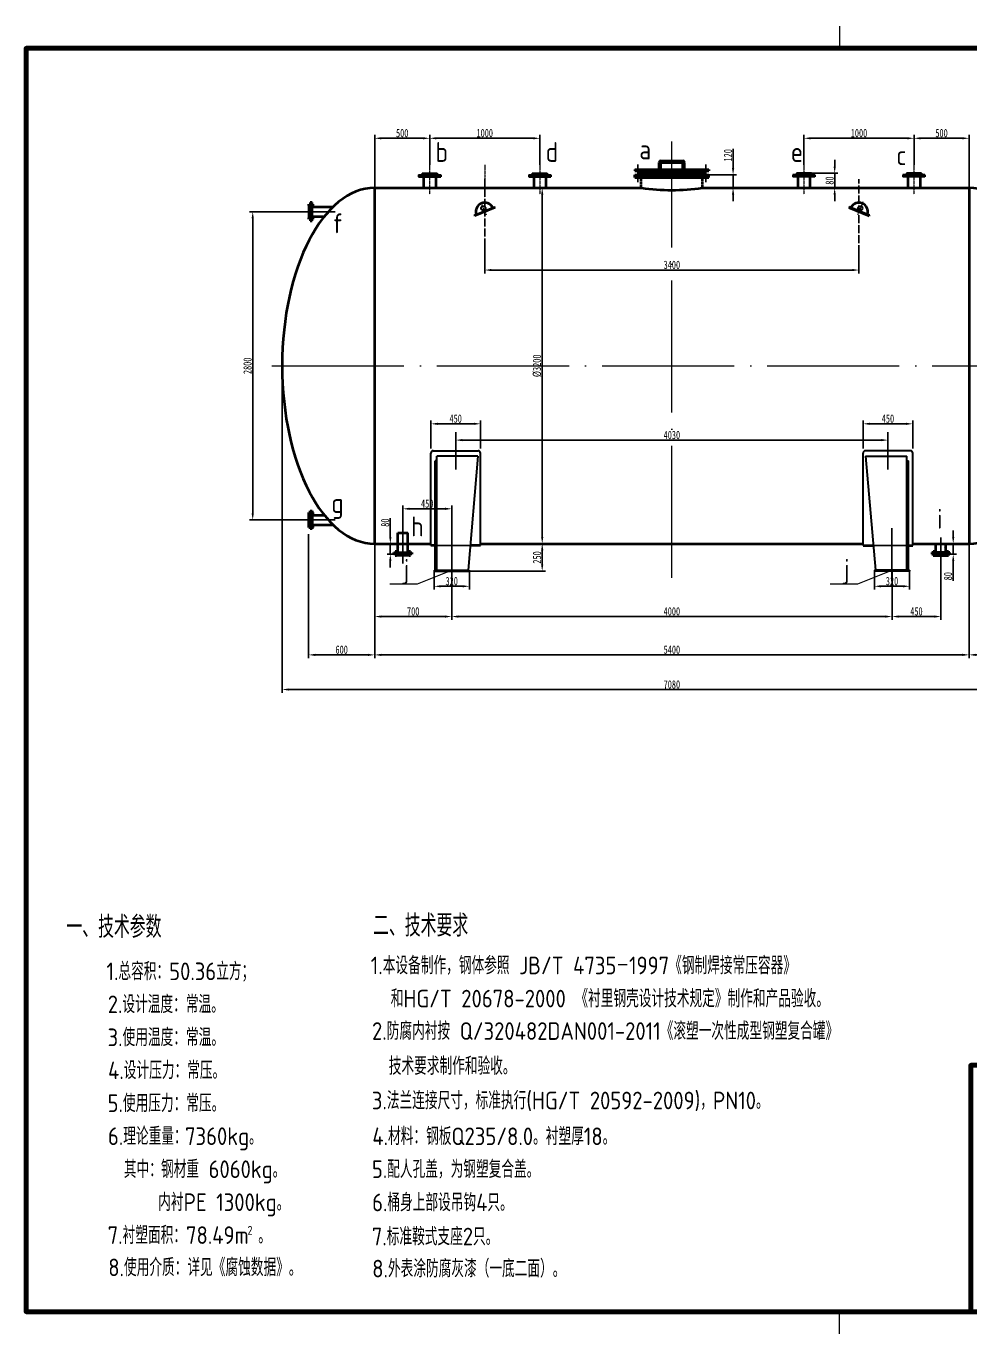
# Model space of a CAD drawing. Header units: millimetres. Extents: x 3 to 15784, y -653 to 11227.
# Drawn here: x 3 to 8576, y -653 to 11227 of the extents above; entities that cross this region are included whole.
import ezdxf

# ---------------------------------------------------------------- set-up
doc = ezdxf.new("R2010")
doc.units = ezdxf.units.MM
doc.linetypes.add('ACAD_ISO02W100', pattern=[15, 12, -3])
doc.linetypes.add('ACAD_ISO04W100', pattern=[30, 24, -3, 0, -3])
for name, color, linetype, lineweight in [('03轮廓线', 7, 'Continuous', 30), ('center', 8, 'ACAD_ISO04W100', 13), ('剖面中心线', 249, 'ACAD_ISO04W100', 25), ('图框_内框线', 7, 'Continuous', 70), ('次中心线', 1, 'ACAD_ISO04W100', 9), ('虚线', 4, 'ACAD_ISO02W100', 13)]:
    doc.layers.add(name, color=color, linetype=linetype, lineweight=lineweight)
doc.layers.add('图框_外框线', color=5, linetype='Continuous')
doc.layers.add('标注', color=4, linetype='Continuous')
doc.styles.add('工程字', font='gbenor.shx', dxfattribs={"height": 4, "bigfont": 'gbcbig.shx'})
doc.styles.add('标准', font='SimSun.ttf', dxfattribs={"width": 0.667})
doc.dimstyles.new('标准', dxfattribs={"dimscale": 15, "dimtxt": 5, "dimasz": 4, "dimexe": 2, "dimexo": 0, "dimtad": 1, "dimdsep": 46, "dimtxsty": '标准', "dimcen": 0, "dimdle": 6, "dimaunit": 1, "dimazin": 2, "dimtfac": 1, "dimtdec": 3, "dimtmove": 0, "dimatfit": 3, "dimfxl": 1, "dimtolj": 1, "dimtzin": 0, "dimarcsym": 0})

# ---------------------------------------------------------------- blocks, each defined once
blk = doc.blocks.new('*D69')
at = {"layer": 'Defpoints', "color": 0}
for p in [(7137, 9891), (7124, 9757), (7348, 9757)]:
    blk.add_point(p, dxfattribs=at)
at = {"layer": '标注', "color": 0, "lineweight": -2}
for p, q in [((7348, 9951), (7348, 10011)), ((7137, 9891), (7378, 9891)), ((7348, 9891), (7348, 9757)), ((7124, 9757), (7378, 9757)), ((7348, 9697), (7348, 9637))]:
    blk.add_line(p, q, dxfattribs=at)
at = {"layer": '标注', "color": 0}
for points in [[(7338, 9951), (7358, 9951), (7348, 9891)], [(7338, 9697), (7358, 9697), (7348, 9757)]]:
    blk.add_solid(points, dxfattribs=at)
at = {"layer": '标注', "color": 0, "lineweight": 13, "insert": (7302, 9824), "char_height": 75, "attachment_point": 5, "rotation": 90, "style": '标准'}
blk.add_mtext('\\A1;80', dxfattribs=at)
blk = doc.blocks.new('*D42')
at = {"layer": 'Defpoints', "color": 0}
for p in [(7069, 10208), (7069, 9968), (8069, 9968)]:
    blk.add_point(p, dxfattribs=at)
at = {"layer": '标注', "color": 0, "lineweight": -2}
for p, q in [((7069, 9968), (7069, 10238)), ((8069, 9968), (8069, 10238)), ((8009, 10208), (7129, 10208))]:
    blk.add_line(p, q, dxfattribs=at)
at = {"layer": '标注', "color": 0}
for points in [[(7129, 10218), (7129, 10198), (7069, 10208)], [(8009, 10218), (8009, 10198), (8069, 10208)]]:
    blk.add_solid(points, dxfattribs=at)
at = {"layer": '标注', "color": 0, "lineweight": 13, "insert": (7569, 10255), "char_height": 75, "attachment_point": 5, "style": '标准'}
blk.add_mtext('\\A1;1000', dxfattribs=at)
blk = doc.blocks.new('*D43')
at = {"layer": 'Defpoints', "color": 0}
for p in [(4669, 10208), (3669, 9968), (4669, 9968)]:
    blk.add_point(p, dxfattribs=at)
at = {"layer": '标注', "color": 0, "lineweight": -2}
for p, q in [((3669, 9968), (3669, 10238)), ((4669, 9968), (4669, 10238)), ((3729, 10208), (4609, 10208))]:
    blk.add_line(p, q, dxfattribs=at)
at = {"layer": '标注', "color": 0}
for points in [[(3729, 10218), (3729, 10198), (3669, 10208)], [(4609, 10218), (4609, 10198), (4669, 10208)]]:
    blk.add_solid(points, dxfattribs=at)
at = {"layer": '标注', "color": 0, "lineweight": 13, "insert": (4169, 10255), "char_height": 75, "attachment_point": 5, "style": '标准'}
blk.add_mtext('\\A1;1000', dxfattribs=at)
blk = doc.blocks.new('*D47')
at = {"layer": 'Defpoints', "color": 0}
for p in [(6204, 9877), (6204, 9757), (6425, 9757)]:
    blk.add_point(p, dxfattribs=at)
at = {"layer": '标注', "color": 0, "lineweight": -2}
for p, q in [((6425, 9937), (6425, 10111)), ((6204, 9877), (6455, 9877)), ((6425, 9757), (6425, 9877)), ((6204, 9757), (6455, 9757)), ((6425, 9697), (6425, 9637))]:
    blk.add_line(p, q, dxfattribs=at)
at = {"layer": '标注', "color": 0}
for points in [[(6415, 9937), (6435, 9937), (6425, 9877)], [(6415, 9697), (6435, 9697), (6425, 9757)]]:
    blk.add_solid(points, dxfattribs=at)
at = {"layer": '标注', "color": 0, "lineweight": 13, "insert": (6379, 10054), "char_height": 75, "attachment_point": 5, "rotation": 90, "style": '标准'}
blk.add_mtext('\\A1;120', dxfattribs=at)
blk = doc.blocks.new('*D48')
at = {"layer": 'Defpoints', "color": 0}
for p in [(3869, 6842), (3424, 6692), (3869, 6665)]:
    blk.add_point(p, dxfattribs=at)
at = {"layer": '标注', "color": 0, "lineweight": -2}
for p, q in [((3424, 6692), (3424, 6872)), ((3484, 6842), (3809, 6842)), ((3869, 6665), (3869, 6872))]:
    blk.add_line(p, q, dxfattribs=at)
at = {"layer": '标注', "color": 0}
for points in [[(3484, 6852), (3484, 6832), (3424, 6842)], [(3809, 6852), (3809, 6832), (3869, 6842)]]:
    blk.add_solid(points, dxfattribs=at)
at = {"layer": '标注', "color": 0, "lineweight": 13, "insert": (3646, 6889), "char_height": 75, "attachment_point": 5, "style": '标准'}
blk.add_mtext('\\A1;450', dxfattribs=at)
blk = doc.blocks.new('*D49')
at = {"layer": 'Defpoints', "color": 0}
for p in [(8313, 6346), (7869, 6275), (8313, 5863)]:
    blk.add_point(p, dxfattribs=at)
at = {"layer": '标注', "color": 0, "lineweight": -2}
for p, q in [((8313, 6346), (8313, 5833)), ((7869, 6275), (7869, 5833)), ((7929, 5863), (8253, 5863))]:
    blk.add_line(p, q, dxfattribs=at)
at = {"layer": '标注', "color": 0}
for points in [[(7929, 5873), (7929, 5853), (7869, 5863)], [(8253, 5873), (8253, 5853), (8313, 5863)]]:
    blk.add_solid(points, dxfattribs=at)
at = {"layer": '标注', "color": 0, "lineweight": 13, "insert": (8091, 5910), "char_height": 75, "attachment_point": 5, "style": '标准'}
blk.add_mtext('\\A1;450', dxfattribs=at)
blk = doc.blocks.new('*D50')
at = {"layer": 'Defpoints', "color": 0}
for p in [(4380, 6525), (4029, 6275), (4691, 6275)]:
    blk.add_point(p, dxfattribs=at)
at = {"layer": '标注', "color": 0, "lineweight": -2}
for p, q in [((4380, 6525), (4721, 6525)), ((4691, 6465), (4691, 6335)), ((4029, 6275), (4721, 6275))]:
    blk.add_line(p, q, dxfattribs=at)
at = {"layer": '标注', "color": 0}
for points in [[(4681, 6465), (4701, 6465), (4691, 6525)], [(4681, 6335), (4701, 6335), (4691, 6275)]]:
    blk.add_solid(points, dxfattribs=at)
at = {"layer": '标注', "color": 0, "lineweight": 13, "insert": (4644, 6400), "char_height": 75, "attachment_point": 5, "rotation": 90, "style": '标准'}
blk.add_mtext('\\A1;250', dxfattribs=at)
blk = doc.blocks.new('*D51')
at = {"layer": 'Defpoints', "color": 0}
for p in [(7709, 6275), (8029, 6275), (8029, 6138)]:
    blk.add_point(p, dxfattribs=at)
at = {"layer": '标注', "color": 0, "lineweight": -2}
for p, q in [((7709, 6275), (7709, 6108)), ((8029, 6275), (8029, 6108)), ((7769, 6138), (7969, 6138))]:
    blk.add_line(p, q, dxfattribs=at)
at = {"layer": '标注', "color": 0}
for points in [[(7769, 6148), (7769, 6128), (7709, 6138)], [(7969, 6148), (7969, 6128), (8029, 6138)]]:
    blk.add_solid(points, dxfattribs=at)
at = {"layer": '标注', "color": 0, "lineweight": 13, "insert": (7869, 6185), "char_height": 75, "attachment_point": 5, "style": '标准'}
blk.add_mtext('\\A1;320', dxfattribs=at)
blk = doc.blocks.new('*D52')
at = {"layer": 'Defpoints', "color": 0}
for p in [(4380, 9757), (4380, 6525), (4691, 6525)]:
    blk.add_point(p, dxfattribs=at)
at = {"layer": '标注', "color": 0, "lineweight": -2}
for p, q in [((4380, 9757), (4721, 9757)), ((4691, 9697), (4691, 6585)), ((4380, 6525), (4721, 6525))]:
    blk.add_line(p, q, dxfattribs=at)
at = {"layer": '标注', "color": 0}
for points in [[(4681, 9697), (4701, 9697), (4691, 9757)], [(4681, 6585), (4701, 6585), (4691, 6525)]]:
    blk.add_solid(points, dxfattribs=at)
at = {"layer": '标注', "color": 0, "lineweight": 13, "insert": (4644, 8141), "char_height": 75, "attachment_point": 5, "rotation": 90, "style": '标准'}
blk.add_mtext('\\A1;%%C3200', dxfattribs=at)
blk = doc.blocks.new('*D53')
at = {"layer": 'Defpoints', "color": 0}
for p in [(2061, 9541), (2369, 9541), (2369, 6741)]:
    blk.add_point(p, dxfattribs=at)
at = {"layer": '标注', "color": 0, "lineweight": -2}
for p, q in [((2369, 9541), (2031, 9541)), ((2061, 6801), (2061, 9481)), ((2369, 6741), (2031, 6741))]:
    blk.add_line(p, q, dxfattribs=at)
at = {"layer": '标注', "color": 0}
for points in [[(2051, 9481), (2071, 9481), (2061, 9541)], [(2051, 6801), (2071, 6801), (2061, 6741)]]:
    blk.add_solid(points, dxfattribs=at)
at = {"layer": '标注', "color": 0, "lineweight": 13, "insert": (2014, 8141), "char_height": 75, "attachment_point": 5, "rotation": 90, "style": '标准'}
blk.add_mtext('\\A1;2800', dxfattribs=at)
blk = doc.blocks.new('*D54')
at = {"layer": 'Defpoints', "color": 0}
for p in [(3669, 10208), (3669, 9968), (3169, 9757)]:
    blk.add_point(p, dxfattribs=at)
at = {"layer": '标注', "color": 0, "lineweight": -2}
for p, q in [((3169, 9757), (3169, 10238)), ((3669, 9968), (3669, 10238)), ((3229, 10208), (3609, 10208))]:
    blk.add_line(p, q, dxfattribs=at)
at = {"layer": '标注', "color": 0}
for points in [[(3229, 10218), (3229, 10198), (3169, 10208)], [(3609, 10218), (3609, 10198), (3669, 10208)]]:
    blk.add_solid(points, dxfattribs=at)
at = {"layer": '标注', "color": 0, "lineweight": 13, "insert": (3419, 10255), "char_height": 75, "attachment_point": 5, "style": '标准'}
blk.add_mtext('\\A1;500', dxfattribs=at)
blk = doc.blocks.new('*D55')
at = {"layer": 'Defpoints', "color": 0}
for p in [(8069, 10208), (8069, 9968), (8569, 9757)]:
    blk.add_point(p, dxfattribs=at)
at = {"layer": '标注', "color": 0, "lineweight": -2}
for p, q in [((8069, 9968), (8069, 10238)), ((8569, 9757), (8569, 10238)), ((8509, 10208), (8129, 10208))]:
    blk.add_line(p, q, dxfattribs=at)
at = {"layer": '标注', "color": 0}
for points in [[(8129, 10218), (8129, 10198), (8069, 10208)], [(8509, 10218), (8509, 10198), (8569, 10208)]]:
    blk.add_solid(points, dxfattribs=at)
at = {"layer": '标注', "color": 0, "lineweight": 13, "insert": (8319, 10255), "char_height": 75, "attachment_point": 5, "style": '标准'}
blk.add_mtext('\\A1;500', dxfattribs=at)
blk = doc.blocks.new('*D56')
at = {"layer": 'Defpoints', "color": 0}
for p in [(3169, 6541), (8569, 6541), (3169, 5515)]:
    blk.add_point(p, dxfattribs=at)
at = {"layer": '标注', "color": 0, "lineweight": -2}
for p, q in [((3169, 6541), (3169, 5485)), ((8569, 6541), (8569, 5485)), ((8509, 5515), (3229, 5515))]:
    blk.add_line(p, q, dxfattribs=at)
at = {"layer": '标注', "color": 0}
for points in [[(3229, 5525), (3229, 5505), (3169, 5515)], [(8509, 5525), (8509, 5505), (8569, 5515)]]:
    blk.add_solid(points, dxfattribs=at)
at = {"layer": '标注', "color": 0, "lineweight": 13, "insert": (5869, 5562), "char_height": 75, "attachment_point": 5, "style": '标准'}
blk.add_mtext('\\A1;5400', dxfattribs=at)
blk = doc.blocks.new('*D57')
at = {"layer": 'Defpoints', "color": 0}
for p in [(9409, 8141), (8569, 6541), (9409, 5515)]:
    blk.add_point(p, dxfattribs=at)
at = {"layer": '标注', "color": 0, "lineweight": -2}
for p, q in [((9409, 8141), (9409, 5485)), ((8569, 6541), (8569, 5485)), ((8629, 5515), (9349, 5515))]:
    blk.add_line(p, q, dxfattribs=at)
at = {"layer": '标注', "color": 0}
for points in [[(8629, 5525), (8629, 5505), (8569, 5515)], [(9349, 5525), (9349, 5505), (9409, 5515)]]:
    blk.add_solid(points, dxfattribs=at)
at = {"layer": '标注', "color": 0, "lineweight": 13, "insert": (8989, 5562), "char_height": 75, "attachment_point": 5, "style": '标准'}
blk.add_mtext('\\A1;840', dxfattribs=at)
blk = doc.blocks.new('*D59')
at = {"layer": 'Defpoints', "color": 0}
for p in [(2569, 6611), (3169, 6541), (2569, 5515)]:
    blk.add_point(p, dxfattribs=at)
at = {"layer": '标注', "color": 0, "lineweight": -2}
for p, q in [((2569, 6611), (2569, 5485)), ((3169, 6541), (3169, 5485)), ((3109, 5515), (2629, 5515))]:
    blk.add_line(p, q, dxfattribs=at)
at = {"layer": '标注', "color": 0}
for points in [[(2629, 5525), (2629, 5505), (2569, 5515)], [(3109, 5525), (3109, 5505), (3169, 5515)]]:
    blk.add_solid(points, dxfattribs=at)
at = {"layer": '标注', "color": 0, "lineweight": 13, "insert": (2869, 5562), "char_height": 75, "attachment_point": 5, "style": '标准'}
blk.add_mtext('\\A1;600', dxfattribs=at)
blk = doc.blocks.new('*D60')
at = {"layer": 'Defpoints', "color": 0}
for p in [(3169, 6525), (3869, 6186), (3869, 5863)]:
    blk.add_point(p, dxfattribs=at)
at = {"layer": '标注', "color": 0, "lineweight": -2}
for p, q in [((3169, 6525), (3169, 5833)), ((3869, 6186), (3869, 5833)), ((3229, 5863), (3809, 5863))]:
    blk.add_line(p, q, dxfattribs=at)
at = {"layer": '标注', "color": 0}
for points in [[(3229, 5873), (3229, 5853), (3169, 5863)], [(3809, 5873), (3809, 5853), (3869, 5863)]]:
    blk.add_solid(points, dxfattribs=at)
at = {"layer": '标注', "color": 0, "lineweight": 13, "insert": (3519, 5910), "char_height": 75, "attachment_point": 5, "style": '标准'}
blk.add_mtext('\\A1;700', dxfattribs=at)
blk = doc.blocks.new('*D61')
at = {"layer": 'Defpoints', "color": 0}
for p in [(4130, 7614), (3680, 7389), (4130, 7389)]:
    blk.add_point(p, dxfattribs=at)
at = {"layer": '标注', "color": 0, "lineweight": -2}
for p, q in [((3680, 7389), (3680, 7644)), ((3740, 7614), (4070, 7614)), ((4130, 7389), (4130, 7644))]:
    blk.add_line(p, q, dxfattribs=at)
at = {"layer": '标注', "color": 0}
for points in [[(3740, 7624), (3740, 7604), (3680, 7614)], [(4070, 7624), (4070, 7604), (4130, 7614)]]:
    blk.add_solid(points, dxfattribs=at)
at = {"layer": '标注', "color": 0, "lineweight": 13, "insert": (3905, 7661), "char_height": 75, "attachment_point": 5, "style": '标准'}
blk.add_mtext('\\A1;450', dxfattribs=at)
blk = doc.blocks.new('*D62')
at = {"layer": 'Defpoints', "color": 0}
for p in [(3869, 6186), (7869, 6186), (3869, 5863)]:
    blk.add_point(p, dxfattribs=at)
at = {"layer": '标注', "color": 0, "lineweight": -2}
for p, q in [((3869, 6186), (3869, 5833)), ((7869, 6186), (7869, 5833)), ((7809, 5863), (3929, 5863))]:
    blk.add_line(p, q, dxfattribs=at)
at = {"layer": '标注', "color": 0}
for points in [[(3929, 5873), (3929, 5853), (3869, 5863)], [(7809, 5873), (7809, 5853), (7869, 5863)]]:
    blk.add_solid(points, dxfattribs=at)
at = {"layer": '标注', "color": 0, "lineweight": 13, "insert": (5869, 5910), "char_height": 75, "attachment_point": 5, "style": '标准'}
blk.add_mtext('\\A1;4000', dxfattribs=at)
blk = doc.blocks.new('*D63')
at = {"layer": 'Defpoints', "color": 0}
for p in [(7607, 7614), (7607, 7389), (8057, 7389)]:
    blk.add_point(p, dxfattribs=at)
at = {"layer": '标注', "color": 0, "lineweight": -2}
for p, q in [((7607, 7389), (7607, 7644)), ((7997, 7614), (7667, 7614)), ((8057, 7389), (8057, 7644))]:
    blk.add_line(p, q, dxfattribs=at)
at = {"layer": '标注', "color": 0}
for points in [[(7667, 7624), (7667, 7604), (7607, 7614)], [(7997, 7624), (7997, 7604), (8057, 7614)]]:
    blk.add_solid(points, dxfattribs=at)
at = {"layer": '标注', "color": 0, "lineweight": 13, "insert": (7832, 7661), "char_height": 75, "attachment_point": 5, "style": '标准'}
blk.add_mtext('\\A1;450', dxfattribs=at)
blk = doc.blocks.new('*D64')
at = {"layer": 'Defpoints', "color": 0}
for p in [(3709, 6275), (4029, 6275), (4029, 6138)]:
    blk.add_point(p, dxfattribs=at)
at = {"layer": '标注', "color": 0, "lineweight": -2}
for p, q in [((3709, 6275), (3709, 6108)), ((4029, 6275), (4029, 6108)), ((3769, 6138), (3969, 6138))]:
    blk.add_line(p, q, dxfattribs=at)
at = {"layer": '标注', "color": 0}
for points in [[(3769, 6148), (3769, 6128), (3709, 6138)], [(3969, 6148), (3969, 6128), (4029, 6138)]]:
    blk.add_solid(points, dxfattribs=at)
at = {"layer": '标注', "color": 0, "lineweight": 13, "insert": (3869, 6185), "char_height": 75, "attachment_point": 5, "style": '标准'}
blk.add_mtext('\\A1;320', dxfattribs=at)
blk = doc.blocks.new('*D65')
at = {"layer": 'Defpoints', "color": 0}
for p in [(3905, 7466), (3905, 7414), (7832, 7414)]:
    blk.add_point(p, dxfattribs=at)
at = {"layer": '标注', "color": 0, "lineweight": -2}
for p, q in [((3905, 7414), (3905, 7496)), ((7832, 7414), (7832, 7496)), ((7772, 7466), (3965, 7466))]:
    blk.add_line(p, q, dxfattribs=at)
at = {"layer": '标注', "color": 0}
for points in [[(3965, 7476), (3965, 7456), (3905, 7466)], [(7772, 7476), (7772, 7456), (7832, 7466)]]:
    blk.add_solid(points, dxfattribs=at)
at = {"layer": '标注', "color": 0, "lineweight": 13, "insert": (5869, 7512), "char_height": 75, "attachment_point": 5, "style": '标准'}
blk.add_mtext('\\A1;4030', dxfattribs=at)
blk = doc.blocks.new('*D66')
at = {"layer": 'Defpoints', "color": 0}
for p in [(4169, 9236), (7569, 9236), (4169, 9011)]:
    blk.add_point(p, dxfattribs=at)
at = {"layer": '标注', "color": 0, "lineweight": -2}
for p, q in [((4169, 9236), (4169, 8981)), ((7569, 9236), (7569, 8981)), ((7509, 9011), (4229, 9011))]:
    blk.add_line(p, q, dxfattribs=at)
at = {"layer": '标注', "color": 0}
for points in [[(4229, 9021), (4229, 9001), (4169, 9011)], [(7509, 9021), (7509, 9001), (7569, 9011)]]:
    blk.add_solid(points, dxfattribs=at)
at = {"layer": '标注', "color": 0, "lineweight": 13, "insert": (5869, 9058), "char_height": 75, "attachment_point": 5, "style": '标准'}
blk.add_mtext('\\A1;3400', dxfattribs=at)
blk = doc.blocks.new('*D67')
at = {"layer": 'Defpoints', "color": 0}
for p in [(2329, 8141), (9409, 8141), (9409, 5200)]:
    blk.add_point(p, dxfattribs=at)
at = {"layer": '标注', "color": 0, "lineweight": -2}
for p, q in [((2329, 8141), (2329, 5170)), ((9409, 8141), (9409, 5170)), ((2389, 5200), (9349, 5200))]:
    blk.add_line(p, q, dxfattribs=at)
at = {"layer": '标注', "color": 0}
for points in [[(2389, 5210), (2389, 5190), (2329, 5200)], [(9349, 5210), (9349, 5190), (9409, 5200)]]:
    blk.add_solid(points, dxfattribs=at)
at = {"layer": '标注', "color": 0, "lineweight": 13, "insert": (5869, 5246), "char_height": 75, "attachment_point": 5, "style": '标准'}
blk.add_mtext('\\A1;7080', dxfattribs=at)
blk = doc.blocks.new('*D40')
at = {"layer": 'Defpoints', "color": 0}
for p in [(8357, 6525), (8395, 6429), (8425, 6429)]:
    blk.add_point(p, dxfattribs=at)
at = {"layer": '标注', "color": 0, "lineweight": -2}
for p, q in [((8425, 6585), (8425, 6645)), ((8357, 6525), (8455, 6525)), ((8395, 6429), (8455, 6429)), ((8425, 6525), (8425, 6429)), ((8425, 6369), (8425, 6189))]:
    blk.add_line(p, q, dxfattribs=at)
at = {"layer": '标注', "color": 0}
for points in [[(8415, 6585), (8435, 6585), (8425, 6525)], [(8415, 6369), (8435, 6369), (8425, 6429)]]:
    blk.add_solid(points, dxfattribs=at)
at = {"layer": '标注', "color": 0, "lineweight": 13, "insert": (8378, 6230), "char_height": 75, "attachment_point": 5, "rotation": 90, "style": '标准'}
blk.add_mtext('\\A1;80', dxfattribs=at)
blk = doc.blocks.new('*D41')
at = {"layer": 'Defpoints', "color": 0}
for p in [(3311, 6429), (3342, 6429), (3380, 6525)]:
    blk.add_point(p, dxfattribs=at)
at = {"layer": '标注', "color": 0, "lineweight": -2}
for p, q in [((3311, 6585), (3311, 6758)), ((3380, 6525), (3281, 6525)), ((3342, 6429), (3281, 6429)), ((3311, 6429), (3311, 6525)), ((3311, 6369), (3311, 6309))]:
    blk.add_line(p, q, dxfattribs=at)
at = {"layer": '标注', "color": 0}
for points in [[(3301, 6585), (3321, 6585), (3311, 6525)], [(3301, 6369), (3321, 6369), (3311, 6429)]]:
    blk.add_solid(points, dxfattribs=at)
at = {"layer": '标注', "color": 0, "lineweight": 13, "insert": (3264, 6716), "char_height": 75, "attachment_point": 5, "rotation": 90, "style": '标准'}
blk.add_mtext('\\A1;80', dxfattribs=at)

msp = doc.modelspace()

# ---------------------------------------------------------------- linework, layer by layer
at = {"lineweight": 25}
for points in [[(3856.202, 6283.073), (3880.86, 6283.073), (3880.86, 6275.073), (3856.202, 6275.073)], [(7856.197, 6283.073), (7880.855, 6283.073), (7880.855, 6275.073), (7856.197, 6275.073)]]:
    msp.add_lwpolyline(points, close=True, dxfattribs=at)
at = {"layer": '03轮廓线', "lineweight": 40}
for p, q in [((5754.529, 9923.073), (5754.529, 9989.073)), ((5768.529, 10003.073), (5968.529, 10003.073)), ((5768.529, 9923.073), (5768.529, 9989.073)), ((5768.529, 9989.073), (5968.529, 9989.073)), ((5968.529, 9923.073), (5968.529, 9989.073)), ((5982.529, 9923.073), (5982.529, 9989.073)), ((5533.529, 9923.073), (6203.529, 9923.073)), ((5533.529, 9911.073), (6203.529, 9911.073)), ((5533.529, 9877.073), (6203.529, 9877.073)), ((5549.529, 9911.073), (5549.529, 9923.073)), ((5549.529, 9853.073), (5549.529, 9877.073)), ((5567.529, 9911.073), (5567.529, 9923.073)), ((5567.529, 9853.073), (5567.529, 9877.073)), ((6169.529, 9911.073), (6169.529, 9923.073)), ((6169.529, 9853.073), (6169.529, 9877.073)), ((6187.529, 9911.073), (6187.529, 9923.073)), ((6187.529, 9853.073), (6187.529, 9877.073)), ((3168.529, 9757.073), (5590.529, 9757.073)), ((3168.529, 9757.073), (3168.529, 6525.073)), ((3613.529, 9857.073), (3613.529, 9757.073)), ((3723.529, 9857.073), (3723.529, 9757.073)), ((4613.529, 9857.073), (4613.529, 9757.073)), ((4723.529, 9857.073), (4723.529, 9757.073)), ((5533.529, 9853.073), (6203.529, 9853.073)), ((6146.529, 9757.073), (8568.529, 9757.073)), ((7013.529, 9857.073), (7013.529, 9757.073)), ((7123.529, 9857.073), (7123.529, 9757.073)), ((8013.529, 9857.073), (8013.529, 9757.073)), ((8123.529, 9857.073), (8123.529, 9757.073)), ((8568.529, 9757.073), (8568.529, 6525.073)), ((2583.746, 9623.573), (2583.746, 9458.573)), ((2599.746, 9623.573), (2583.746, 9623.573)), ((2599.746, 9458.573), (2599.746, 9623.573)), ((2583.746, 9611.573), (2599.746, 9611.573)), ((2583.746, 9595.573), (2599.746, 9595.573)), ((2583.746, 9585.573), (2788.267, 9585.573)), ((4261.111, 9580.51), (4075.947, 9504.918)), ((7475.947, 9580.51), (7661.111, 9504.918)), ((2583.746, 9496.573), (2708.529, 9496.573)), ((2583.746, 9486.573), (2599.746, 9486.573)), ((2583.746, 9470.573), (2599.746, 9470.573)), ((2583.746, 9458.573), (2599.746, 9458.573)), ((2583.746, 6658.573), (2583.746, 6823.573)), ((2583.746, 6823.573), (2599.746, 6823.573)), ((2583.746, 6811.573), (2599.746, 6811.573)), ((2583.746, 6795.573), (2599.746, 6795.573)), ((2583.746, 6785.573), (2708.529, 6785.573)), ((2599.746, 6823.573), (2599.746, 6658.573)), ((2583.746, 6696.573), (2788.267, 6696.573)), ((2583.746, 6686.573), (2599.746, 6686.573)), ((2583.746, 6670.573), (2599.746, 6670.573)), ((2599.746, 6658.573), (2583.746, 6658.573)), ((3379.934, 6429.073), (3379.934, 6625.073)), ((3379.934, 6625.073), (3468.934, 6625.073)), ((3468.934, 6429.073), (3468.934, 6625.073)), ((3168.529, 6525.073), (3680.34, 6525.073)), ((3341.934, 6429.073), (3341.934, 6445.073)), ((3341.934, 6445.073), (3506.934, 6445.073)), ((3506.934, 6429.073), (3341.934, 6429.073)), ((3353.934, 6429.073), (3353.934, 6445.073)), ((3369.934, 6429.073), (3369.934, 6445.073)), ((3478.934, 6429.073), (3478.934, 6445.073)), ((3494.934, 6429.073), (3494.934, 6445.073)), ((3506.934, 6445.073), (3506.934, 6429.073)), ((3718.531, 6508.06), (3680.34, 6508.06)), ((4130.338, 6508.06), (4037.829, 6508.06)), ((4130.338, 6525.073), (7606.72, 6525.073)), ((7606.72, 6508.06), (7699.229, 6508.06)), ((8018.526, 6508.06), (8056.718, 6508.06)), ((8056.718, 6525.073), (8568.529, 6525.073)), ((8230.123, 6445.073), (8230.123, 6429.073)), ((8395.123, 6445.073), (8230.123, 6445.073)), ((8230.123, 6429.073), (8395.123, 6429.073)), ((8242.123, 6429.073), (8242.123, 6445.073)), ((8258.123, 6429.073), (8258.123, 6445.073)), ((8268.123, 6429.073), (8268.123, 6525.073)), ((8357.123, 6429.073), (8357.123, 6525.073)), ((8367.123, 6429.073), (8367.123, 6445.073)), ((8383.123, 6429.073), (8383.123, 6445.073)), ((8395.123, 6429.073), (8395.123, 6445.073))]:
    msp.add_line(p, q, dxfattribs=at)
at = {"layer": '03轮廓线'}
for p, q in [((3568.529, 9877.073), (3768.529, 9877.073)), ((3568.529, 9877.073), (3568.529, 9857.073)), ((3768.529, 9877.073), (3768.529, 9857.073)), ((4568.529, 9877.073), (4568.529, 9857.073)), ((4568.529, 9877.073), (4768.529, 9877.073)), ((4768.529, 9877.073), (4768.529, 9857.073)), ((7168.529, 9877.073), (6968.529, 9877.073)), ((6968.529, 9877.073), (6968.529, 9857.073)), ((7168.529, 9877.073), (7168.529, 9857.073)), ((8168.529, 9877.073), (7968.529, 9877.073)), ((7968.529, 9877.073), (7968.529, 9857.073)), ((8168.529, 9877.073), (8168.529, 9857.073)), ((3568.529, 9857.073), (3768.529, 9857.073)), ((4568.529, 9857.073), (4768.529, 9857.073)), ((7168.529, 9857.073), (6968.529, 9857.073)), ((8168.529, 9857.073), (7968.529, 9857.073)), ((4073.679, 9510.473), (4258.843, 9586.065)), ((4073.679, 9510.473), (4075.947, 9504.918)), ((4258.843, 9586.065), (4261.111, 9580.51)), ((7478.214, 9586.065), (7475.947, 9580.51)), ((7663.379, 9510.473), (7478.214, 9586.065)), ((7663.379, 9510.473), (7661.111, 9504.918)), ((3700.34, 7368.765), (4110.338, 7368.765)), ((8036.718, 7368.765), (7626.72, 7368.765)), ((3680.34, 6508.06), (3680.34, 7348.765)), ((3718.531, 6283.073), (3718.531, 7277.27)), ((3734.531, 7277.27), (3718.531, 7277.27)), ((3734.531, 6283.073), (3734.531, 7321.073)), ((4107.594, 7321.073), (3734.531, 7321.073)), ((4107.594, 7321.073), (4018.523, 6283.073)), ((4130.338, 6508.06), (4130.338, 7348.765)), ((7606.72, 6508.06), (7606.72, 7348.765)), ((7629.464, 7321.073), (7718.535, 6283.073)), ((7629.464, 7321.073), (8002.526, 7321.073)), ((8002.526, 6283.073), (8002.526, 7321.073)), ((8002.526, 7277.27), (8018.526, 7277.27)), ((8018.526, 6283.073), (8018.526, 7277.27)), ((8056.718, 6508.06), (8056.718, 7348.765)), ((3708.531, 6283.073), (4028.531, 6283.073)), ((3708.531, 6283.073), (3708.531, 6275.073)), ((3708.531, 6275.073), (4028.531, 6275.073)), ((4028.531, 6283.073), (4028.531, 6275.073)), ((8028.526, 6283.073), (7708.526, 6283.073)), ((7708.526, 6283.073), (7708.526, 6275.073)), ((8028.526, 6275.073), (7708.526, 6275.073)), ((8028.526, 6283.073), (8028.526, 6275.073))]:
    msp.add_line(p, q, dxfattribs=at)
at = {"layer": '03轮廓线', "color": 6}
for p, q in [((3600.127, 9891.073), (3736.931, 9891.073)), ((3600.127, 9891.073), (3600.127, 9877.073)), ((3736.931, 9891.073), (3736.931, 9877.073)), ((4600.127, 9891.073), (4600.127, 9877.073)), ((4600.127, 9891.073), (4736.931, 9891.073)), ((4736.931, 9891.073), (4736.931, 9877.073)), ((7136.931, 9891.073), (7000.127, 9891.073)), ((7000.127, 9891.073), (7000.127, 9877.073)), ((7136.931, 9891.073), (7136.931, 9877.073)), ((8136.931, 9891.073), (8000.127, 9891.073)), ((8000.127, 9891.073), (8000.127, 9877.073)), ((8136.931, 9891.073), (8136.931, 9877.073))]:
    msp.add_line(p, q, dxfattribs=at)
at = {"layer": '03轮廓线', "color": 6, "lineweight": 40}
for p, q in [((5567.529, 9901.073), (5567.529, 9911.073)), ((5567.529, 9901.073), (6169.529, 9901.073)), ((5567.529, 9893.073), (6169.529, 9893.073)), ((5567.529, 9877.073), (5567.529, 9893.073)), ((6169.529, 9901.073), (6169.529, 9911.073)), ((6169.529, 9877.073), (6169.529, 9893.073))]:
    msp.add_line(p, q, dxfattribs=at)
at = {"layer": '03轮廓线', "color": 1, "lineweight": 40}
for points in [[(5567.565, 9901.073), (5609.363, 9901.073), (5609.363, 9893.073), (5567.565, 9893.073)], [(6169.492, 9901.073), (6127.695, 9901.073), (6127.695, 9893.073), (6169.492, 9893.073)]]:
    msp.add_lwpolyline(points, close=True, dxfattribs=at)
at = {"layer": '03轮廓线'}
for centre in [(4156.293, 9572.686), (7580.764, 9572.686)]:
    msp.add_circle(centre, 20, dxfattribs=at)
at = {"layer": '03轮廓线', "lineweight": 40}
for centre, radius, start, end in [((5768.529, 9989.073), 14, 90, 180), ((5968.529, 9989.073), 14, 0, 90), ((5868.529, 11713.567), 1976.146, 261.9129273, 278.0870727), ((4168.529, 9542.714), 80, 26.5087082, 197.9062636), ((7568.529, 9542.714), 80, 342.0937364, 153.4912918)]:
    msp.add_arc(centre, radius, start, end, dxfattribs=at)
at = {"layer": '03轮廓线'}
for centre, start, end in [((3700.34, 7348.765), 90, 180), ((4110.338, 7348.765), 0, 90), ((7626.72, 7348.765), 90, 180), ((8036.718, 7348.765), 0, 90)]:
    msp.add_arc(centre, 20, start, end, dxfattribs=at)
at = {"layer": '03轮廓线', "lineweight": 40}
for centre, major_axis in [((3168.529, 8141.073), (0, -1616)), ((8568.529, 8141.073), (0, 1616))]:
    msp.add_ellipse(centre, major_axis=major_axis, ratio=0.51980198, start_param=3.141592654, end_param=6.283185307, dxfattribs=at)
at = {"layer": 'center', "color": 1, "ltscale": 50}
for p, q in [((5868.529, 6215.296), (5868.529, 10177.967)), ((2234.845, 8141.073), (9687.308, 8141.073))]:
    msp.add_line(p, q, dxfattribs=at)
at = {"layer": '剖面中心线', "lineweight": 40}
for p, q in [((5533.529, 9923.073), (5533.529, 9911.073)), ((5533.529, 9853.073), (5533.529, 9877.073)), ((6203.529, 9923.073), (6203.529, 9911.073)), ((6203.529, 9853.073), (6203.529, 9877.073)), ((6203.529, 9853.073), (6203.529, 9869.073)), ((5590.529, 9757.073), (5590.529, 9853.073)), ((6146.529, 9757.073), (6146.529, 9853.073))]:
    msp.add_line(p, q, dxfattribs=at)
at = {"layer": '剖面中心线', "color": 1, "lineweight": 25, "ltscale": 3}
for p, q in [((4168.529, 9227.019), (4168.529, 9855.257)), ((7568.529, 9256.467), (7568.529, 9835.625))]:
    msp.add_line(p, q, dxfattribs=at)
at = {"layer": '图框_内框线', "color": 0}
for points in [[(2.637, -453.302), (15783.585, -453.302), (15783.585, 11026.698), (2.637, 11026.698)], [(2.637, 11026.698), (15783.585, 11026.698), (15783.585, 1786.698), (8583.585, 1786.698), (8583.585, -453.302), (2.637, -453.302), (2.637, 11026.698)]]:
    msp.add_lwpolyline(points, close=True, dxfattribs=at)
at = {"layer": '图框_外框线', "lineweight": 15}
for points in [[(7393.111, 11226.698), (7393.111, 11026.698)], [(7393.111, -653.302), (7393.111, -453.302)]]:
    msp.add_lwpolyline(points, dxfattribs=at)
at = {"layer": '标注', "lineweight": 25}
for p, q in [((5558.529, 9808.829), (5558.529, 9969.167)), ((5567.529, 9893.073), (5567.529, 9901.073)), ((6169.529, 9893.073), (6169.529, 9901.073)), ((6178.529, 9808.829), (6178.529, 9969.167)), ((2809.168, 9541.073), (2368.83, 9541.073)), ((2559.346, 9603.573), (2619.535, 9603.573)), ((2559.346, 9478.573), (2619.535, 9478.573)), ((3905.339, 7538.694), (3905.339, 7198.837)), ((7831.719, 7538.694), (7831.719, 7198.837)), ((2559.346, 6803.573), (2619.535, 6803.573)), ((2809.168, 6741.073), (2368.83, 6741.073)), ((2559.346, 6678.573), (2619.535, 6678.573)), ((3424.434, 6345.557), (3424.434, 6692.478)), ((3868.531, 6185.949), (3868.531, 6665.456)), ((7868.529, 6185.949), (7868.529, 6665.456)), ((8312.623, 6345.557), (8312.623, 6580.709)), ((3361.934, 6404.673), (3361.934, 6464.862)), ((3393.373, 6494.309), (3393.373, 6494.309)), ((3393.373, 6494.309), (3393.373, 6494.309)), ((3486.934, 6404.673), (3486.934, 6464.862)), ((8250.123, 6404.673), (8250.123, 6464.862)), ((8343.684, 6494.309), (8343.684, 6494.309)), ((8343.684, 6494.309), (8343.684, 6494.309)), ((8375.123, 6404.673), (8375.123, 6464.862))]:
    msp.add_line(p, q, dxfattribs=at)
at = {"layer": '标注', "color": 6, "lineweight": 30}
for p, q in [((2568.746, 9594.462), (2568.746, 9487.685)), ((2583.746, 9594.462), (2568.746, 9594.462)), ((2577.704, 9510.013), (2577.704, 9510.013)), ((2577.704, 9510.013), (2577.704, 9510.013)), ((2583.746, 9487.685), (2568.746, 9487.685)), ((2568.746, 6687.685), (2568.746, 6794.462)), ((2583.746, 6794.462), (2568.746, 6794.462)), ((2577.704, 6772.134), (2577.704, 6772.134)), ((2577.704, 6772.134), (2577.704, 6772.134)), ((2583.746, 6687.685), (2568.746, 6687.685)), ((3371.046, 6429.073), (3371.046, 6414.073)), ((3477.823, 6429.073), (3477.823, 6414.073)), ((8259.235, 6429.073), (8259.235, 6414.073)), ((8366.012, 6429.073), (8366.012, 6414.073)), ((3477.823, 6414.073), (3371.046, 6414.073)), ((8259.235, 6414.073), (8366.012, 6414.073))]:
    msp.add_line(p, q, dxfattribs=at)
at = {"layer": '标注', "lineweight": 13}
for p, q in [((3558.743, 6159.124), (3861.994, 6280.458)), ((7558.741, 6159.124), (7861.992, 6280.458)), ((3306.579, 6159.124), (3558.743, 6159.124)), ((7306.576, 6159.124), (7558.741, 6159.124))]:
    msp.add_line(p, q, dxfattribs=at)
at = {"layer": '次中心线'}
for p, q in [((3668.529, 9968.096), (3668.529, 9697.432)), ((4168.529, 9968.096), (4168.529, 9697.432)), ((4668.529, 9968.096), (4668.529, 9697.432)), ((7068.529, 9968.096), (7068.529, 9697.432)), ((8068.529, 9968.096), (8068.529, 9697.432)), ((4132.04, 9632.094), (4180.546, 9513.277)), ((7605.018, 9632.094), (7556.511, 9513.277))]:
    msp.add_line(p, q, dxfattribs=at)
at = {"layer": '虚线', "color": 1, "lineweight": 25}
for p, q in [((4037.829, 6508.06), (3724.531, 6508.06)), ((7699.229, 6508.06), (8012.526, 6508.06))]:
    msp.add_line(p, q, dxfattribs=at)

# ---------------------------------------------------------------- texts
at = {"color": 0, "lineweight": 25, "style": '工程字'}
for s, p in [('一、技术参数', (368.035, 2944.333)), ('二、技术要求', (3154.239, 2956.026))]:
    msp.add_text(s, height=200, dxfattribs=at).set_placement(p)
at = {"layer": '剖面中心线', "color": 0, "linetype": 'ByBlock', "lineweight": 25, "style": '工程字'}
for s, p in [('b', (3722.284, 9993.416)), ('d', (4722.284, 9993.416)), ('a', (5572.991, 10016.303)), ('e', (6949.337, 9993.416)), ('c', (7908.221, 9963.96)), ('f', (2785.564, 9345.213)), ('g', (2774.565, 6803.924)), ('h', (3500.189, 6591.417)), ('i', (8278.269, 6661.185)), ('j', (3434.49, 6206.916)), ('j', (7434.487, 6206.916))]:
    msp.add_text(s, height=180, dxfattribs=at).set_placement(p)
at = {"layer": '标注', "lineweight": 25, "style": '工程字'}
for s, height, p in [('1.总容积：50.36立方；', 160, (732.616, 2559.903)), ('1.本设备制作，钢体参照 JB/T 4735－1997《钢制焊接常压容器》', 160, (3133.617, 2613.334)), ('2.设计温度：常温。', 160, (743.993, 2260.353)), ('和HG/T 20678-2000 《衬里钢壳设计技术规定》制作和产品验收。', 160, (3314.838, 2312.45)), ('2.防腐内衬按 Q/320482DAN001-2011《滚塑一次性成型钢塑复合罐》', 160, (3144.995, 2017.666)), ('3.使用温度：常温。', 160, (742.571, 1960.358)), ('4.设计压力：常压。', 160, (746.837, 1660.808)), ('技术要求制作和验收。', 160, (3296.993, 1699.601)), ('3.法兰连接尺寸，标准执行(HG/T 20592-2009)，PN10。', 160, (3143.573, 1386.643)), ('5.使用压力：常压。', 160, (742.571, 1361.702)), ('6.理论重量：', 160, (745.771, 1062.152)), ('7360kg。', 160, (1446.22, 1062.152)), ('4.材料：钢板Q235/8.0。衬塑厚18。', 160, (3147.839, 1061.273)), ('其中：', 160, (890.006, 762.157)), ('钢材重 6060kg。', 160, (1227.685, 762.157)), ('5.配人孔盖，为钢塑复合盖。', 160, (3143.573, 762.168)), ('内衬PE 1300kg。', 160, (1202.263, 462.607)), ('6.桶身上部设吊钩4只。 ', 160, (3145.706, 460.395)), ('7.衬塑面积：78.49m 。', 160, (743.282, 163.501)), ('2', 80, (2013.227, 246.483)), ('7.标准鞍式支座2只。', 160, (3142.861, 150.66)), ('8.使用介质：详见《腐蚀数据》。', 160, (748.446, -129.683)), ('8.外表涂防腐灰漆（一底二面）。', 160, (3146.417, -140.483))]:
    msp.add_text(s, height=height, dxfattribs=at).set_placement(p)

# ---------------------------------------------------------------- dimensions: what is measured, and where the dimension line sits
at = {"layer": '标注', "lineweight": 13}
for base, p1, p2, picture, middle in [((3668.529, 10207.874), (3168.529, 9757.073), (3668.529, 9968.096), '*D54', (3418.529, 10254.749)), ((4668.529, 10207.874), (3668.529, 9968.096), (4668.529, 9968.096), '*D43', (4168.529, 10254.749)), ((8068.529, 10207.874), (8568.529, 9757.073), (8068.529, 9968.096), '*D55', (8318.529, 10254.749)), ((4168.529, 9010.694), (7568.529, 9236.467), (4168.529, 9236.467), '*D66', (5868.529, 9057.569)), ((9408.529, 5199.612), (2328.529, 8141.073), (9408.529, 8141.073), '*D67', (5868.529, 5246.487)), ((4130.338, 7613.89), (3680.34, 7388.765), (4130.338, 7388.765), '*D61', (3905.339, 7660.765)), ((7606.72, 7613.89), (8056.718, 7388.765), (7606.72, 7388.765), '*D63', (7831.719, 7660.765)), ((3168.529, 5515.225), (8568.529, 6541.073), (3168.529, 6541.073), '*D56', (5868.529, 5562.1)), ((3868.531, 5863.298), (3168.529, 6525.073), (3868.531, 6185.949), '*D60', (3518.53, 5910.173)), ((4028.531, 6138.078), (3708.531, 6275.073), (4028.531, 6275.073), '*D64', (3868.531, 6184.953)), ((3868.531, 5863.298), (7868.529, 6185.949), (3868.531, 6185.949), '*D62', (5868.53, 5910.173)), ((8028.529, 6138.078), (7708.529, 6275.073), (8028.529, 6275.073), '*D51', (7868.529, 6184.953))]:
    dim = msp.add_linear_dim(base=base, p1=p1, p2=p2, dimstyle='标准', dxfattribs=at)
    dim.commit()
    dim.dimension.update_dxf_attribs({"geometry": picture, "text_midpoint": middle})
for base, p1, p2, angle, picture, middle in [((7068.529, 10207.874), (8068.529, 9968.096), (7068.529, 9968.096), 180, '*D42', (7568.529, 10254.749)), ((2060.522, 9541.073), (2368.83, 6741.073), (2368.83, 9541.073), 90, '*D53', (2013.647, 8141.073)), ((9408.529, 5515.225), (8568.529, 6541.073), (9408.529, 8141.073), 180, '*D57', (8988.529, 5562.1)), ((2568.526, 5515.225), (3168.529, 6541.073), (2568.526, 6611.073), 180, '*D59', (2868.527, 5562.1)), ((4691.157, 6275.073), (4379.529, 6525.073), (4028.531, 6275.073), 90, '*D50', (4644.282, 6400.073))]:
    dim = msp.add_linear_dim(base=base, p1=p1, p2=p2, angle=angle, dimstyle='标准', dxfattribs=at)
    dim.commit()
    dim.dimension.update_dxf_attribs({"geometry": picture, "text_midpoint": middle})
dim = msp.add_linear_dim(base=(6425.499, 9757.073), p1=(6203.529, 9877.073), p2=(6203.529, 9757.073), angle=90, dimstyle='标准', dxfattribs=at)
dim.commit()
dim.dimension.update_dxf_attribs({"geometry": '*D47', "text_midpoint": (6425.499, 10053.972), "dimtype": 160})
for base, p1, p2, text, picture, middle in [((7348.49, 9757.073), (7136.931, 9891.073), (7123.529, 9757.073), '80', '*D69', (7301.615, 9824.073)), ((4691.157, 6525.073), (4379.529, 9757.073), (4379.529, 6525.073), '%%C3200', '*D52', (4644.282, 8141.073))]:
    dim = msp.add_linear_dim(base=base, p1=p1, p2=p2, angle=90, text=text, dimstyle='标准', dxfattribs=at)
    dim.commit()
    dim.dimension.update_dxf_attribs({"geometry": picture, "text_midpoint": middle})
for base, p1, p2, text, picture, middle in [((3905.339, 7465.532), (7831.719, 7414.246), (3905.339, 7414.246), '4030', '*D65', (5868.529, 7512.407)), ((3868.531, 6841.738), (3424.434, 6692.478), (3868.531, 6665.456), '450', '*D48', (3646.483, 6888.613)), ((8312.623, 5863.298), (7868.529, 6275.073), (8312.623, 6345.557), '450', '*D49', (8090.576, 5910.173))]:
    dim = msp.add_linear_dim(base=base, p1=p1, p2=p2, text=text, dimstyle='标准', dxfattribs=at)
    dim.commit()
    dim.dimension.update_dxf_attribs({"geometry": picture, "text_midpoint": middle})
for base, p1, p2, picture, middle in [((3310.689, 6429.073), (3379.934, 6525.073), (3341.934, 6429.073), '*D41', (3310.689, 6716.172)), ((8424.666, 6429.073), (8357.123, 6525.073), (8395.123, 6429.073), '*D40', (8424.666, 6230.444))]:
    dim = msp.add_linear_dim(base=base, p1=p1, p2=p2, angle=90, text='80', dimstyle='标准', dxfattribs=at)
    dim.commit()
    dim.dimension.update_dxf_attribs({"geometry": picture, "text_midpoint": middle, "dimtype": 160})

doc.saveas('drawing.dxf')
